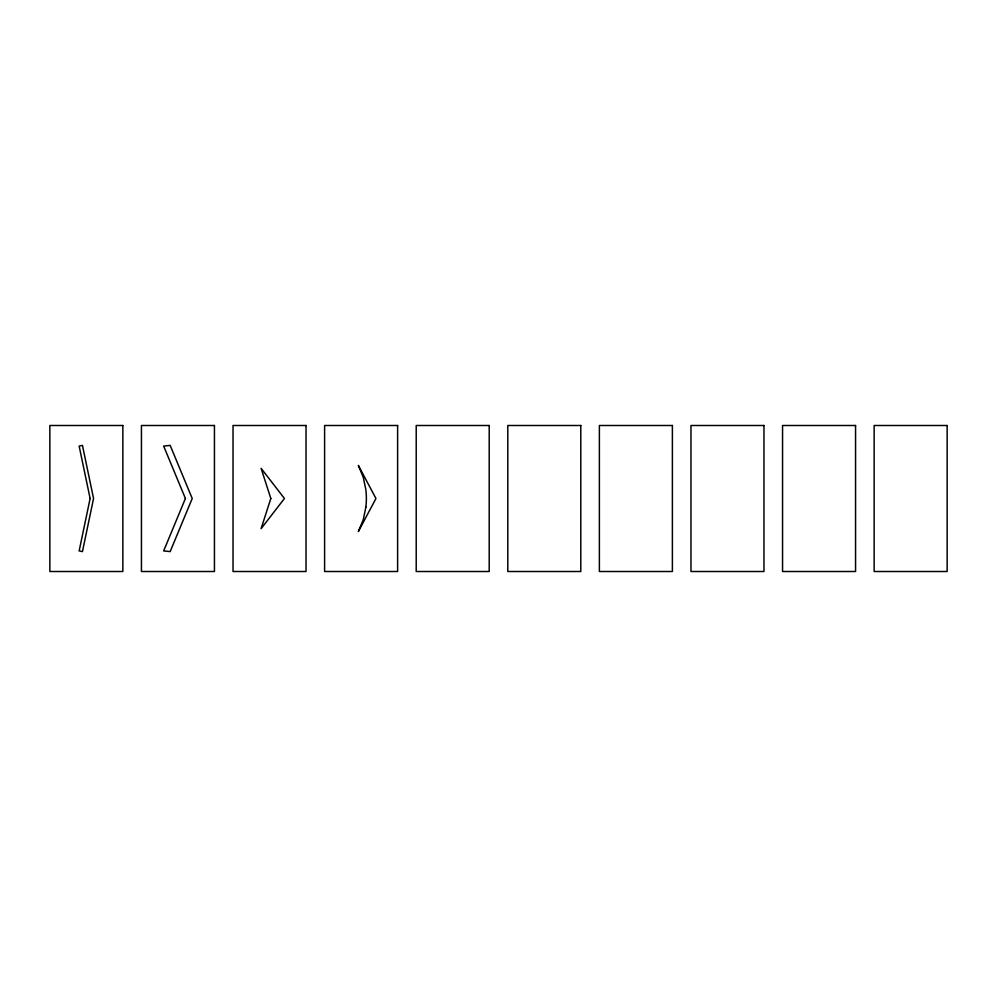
<?xml version="1.0" encoding="UTF-8"?>
<svg xmlns="http://www.w3.org/2000/svg" width="997" height="997" viewBox="0 0 997 997"><rect width="100%" height="100%" fill="white"/><g stroke="black" fill="none" stroke-linecap="round" stroke-linejoin="round"><path stroke-width="1.5" d="M365.887 507.112L363.244 519.736L358.334 531.6L375.956 498.5L358.334 465.4L363.244 477.264L365.887 489.888A73.99 73.99 0 0 1 365.874 507.112M90.116 498.5L79.149 550.917L82.439 551.603L93.556 498.5L82.439 445.397L79.149 446.083L90.116 498.5M270.823 498.5L261.102 528.684L284.444 498.5L261.102 468.316L270.823 498.5M185.417 498.5L163.658 550.917L170.175 551.603L192.222 498.5L170.175 445.397L163.658 446.083L185.417 498.5M122.855 425.495L49.85 425.495L49.85 571.505L122.855 571.505L122.855 425.495M214.442 425.495L141.437 425.495L141.437 571.505L214.442 571.505L214.442 425.495M306.029 425.495L233.024 425.495L233.024 571.505L306.029 571.505L306.029 425.495M397.616 425.495L324.611 425.495L324.611 571.505L397.616 571.505L397.616 425.495M489.203 425.495L416.21 425.495L416.21 571.505L489.203 571.505L489.203 425.495M580.79 425.495L507.797 425.495L507.797 571.505L580.79 571.505L580.79 425.495M672.389 425.495L599.384 425.495L599.384 571.505L672.389 571.505L672.389 425.495M763.976 425.495L690.971 425.495L690.971 571.505L763.976 571.505L763.976 425.495M855.563 425.495L782.558 425.495L782.558 571.505L855.563 571.505L855.563 425.495M947.15 425.495L874.145 425.495L874.145 571.505L947.15 571.505L947.15 425.495"/></g></svg>
